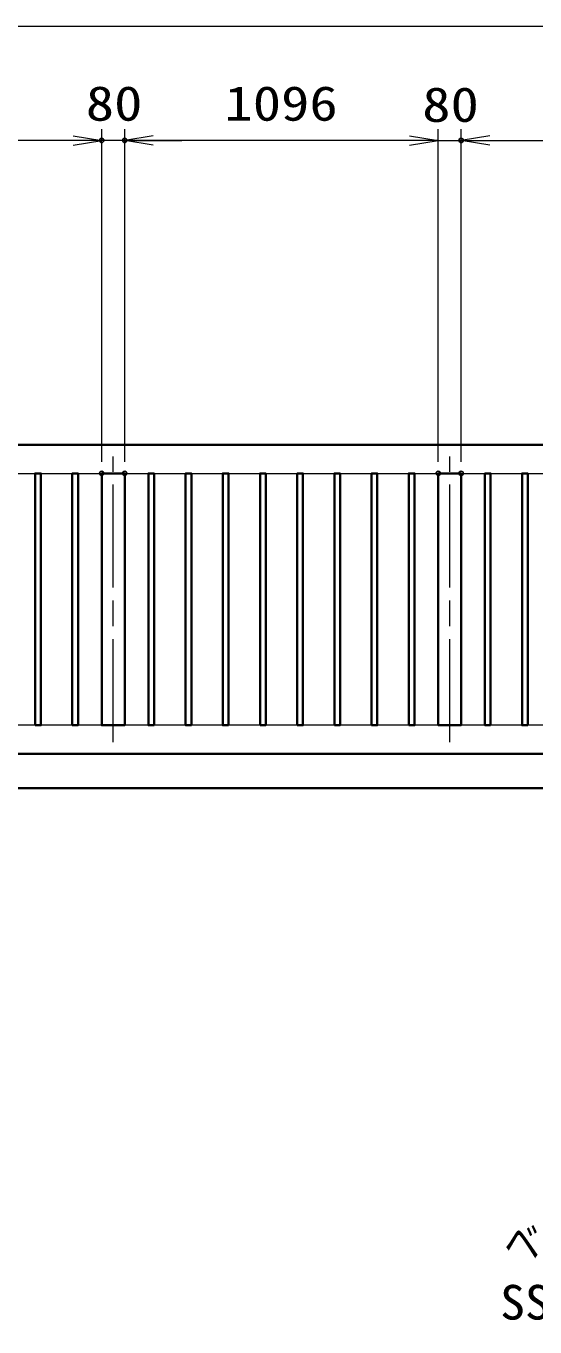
# Model space of a CAD drawing. Units: millimetres at full size. Extents: x -11880 to 11880, y -8400 to 8400.
# Drawn here: x 1955 to 3734, y -2329 to 2218 of the extents above; entities that cross this region are included whole.
import ezdxf
from ezdxf.enums import TextEntityAlignment as Align

# ---------------------------------------------------------------- set-up
doc = ezdxf.new("R2010")
doc.units = ezdxf.units.MM
doc.header["$LTSCALE"] = 30
doc.header["$PDMODE"] = 32
doc.header["$PDSIZE"] = 15
doc.linetypes.add('USER1', pattern=[18, 12, -1.5, 3, -1.5])
for name, color, linetype, lineweight in [('0-1_外形線', 7, 'Continuous', 35), ('0-2_軸線', 200, 'USER1', 15), ('0-4_寸法線', 4, 'Continuous', 18), ('0-5_0', 7, 'Continuous', 18)]:
    doc.layers.add(name, color=color, linetype=linetype, lineweight=lineweight)
doc.layers.add('0-6_Defpoints', color=7, linetype='Continuous')
doc.styles.add('ＭＳ ゴシック', font='')
doc.styles.get('ＭＳ ゴシック').set_extended_font_data('MS Gothic')

# ---------------------------------------------------------------- blocks, each defined once
blk = doc.blocks.new('_Open')
at = {"layer": '0-5_0', "color": 4}
blk.add_line((-30, 5), (0, 0), dxfattribs=at)
blk.add_lwpolyline([(-30, -5), (0, 0), (-30, 0)], dxfattribs=at)
blk = doc.blocks.new('S251')
at = {"layer": '0-4_寸法線'}
for points in [[(-510834.8, 87745090.6), (-467178.8, 87745090.6), (-447698.3, 87793436), (-446577.1, 87796218.6)], [(-447234.5, 87793249.2), (-446577.1, 87796218.6), (-448162, 87793622.9)]]:
    blk.add_lwpolyline(points, dxfattribs=at)
at = {"layer": '0-4_寸法線', "color": 254, "style": 'ＭＳ ゴシック'}
for s, width, p in [('ベースアンカー', 0.75, (-510834.8, 87752791.1)), ('SS400 L5×40×40', 1.05, (-511266.8, 87746491.1))]:
    blk.add_text(s, height=3637, dxfattribs=dict(at, width=width)).set_placement(p, align=Align.BOTTOM_LEFT)

msp = doc.modelspace()

# ---------------------------------------------------------------- linework, layer by layer
at = {"layer": '0-1_外形線'}
msp.add_line((-6921.83, -446.03), (6603.17, -446.03), dxfattribs=at)
for points in [[(5848.17, 753.97), (-151.83, 753.97), (-151.83, 186.47)], [(5848.17, -326.03), (-151.83, -326.03), (-151.83, 121.47)]]:
    msp.add_lwpolyline(points, dxfattribs=at)
for points in [[(1987.17, -226.03), (2007.17, -226.03), (2007.17, 653.97), (1987.17, 653.97)], [(2117.17, -226.03), (2137.17, -226.03), (2137.17, 653.97), (2117.17, 653.97)], [(2300.17, 653.97), (2220.17, 653.97), (2220.17, -226.03), (2300.17, -226.03)], [(2403.17, -226.03), (2383.17, -226.03), (2383.17, 653.97), (2403.17, 653.97)], [(2533.17, -226.03), (2513.17, -226.03), (2513.17, 653.97), (2533.17, 653.97)], [(2663.17, -226.03), (2643.17, -226.03), (2643.17, 653.97), (2663.17, 653.97)], [(2773.17, -226.03), (2793.17, -226.03), (2793.17, 653.97), (2773.17, 653.97)], [(2903.17, -226.03), (2923.17, -226.03), (2923.17, 653.97), (2903.17, 653.97)], [(3033.17, -226.03), (3053.17, -226.03), (3053.17, 653.97), (3033.17, 653.97)], [(3163.17, -226.03), (3183.17, -226.03), (3183.17, 653.97), (3163.17, 653.97)], [(3293.17, -226.03), (3313.17, -226.03), (3313.17, 653.97), (3293.17, 653.97)], [(3476.17, 653.97), (3396.17, 653.97), (3396.17, -226.03), (3476.17, -226.03)], [(3579.17, -226.03), (3559.17, -226.03), (3559.17, 653.97), (3579.17, 653.97)], [(3709.17, -226.03), (3689.17, -226.03), (3689.17, 653.97), (3709.17, 653.97)]]:
    msp.add_lwpolyline(points, close=True, dxfattribs=at)
at = {"layer": '0-2_軸線'}
for p, q in [((2260.17, -285.03), (2260.17, 712.97)), ((3436.17, -285.03), (3436.17, 712.97))]:
    msp.add_line(p, q, dxfattribs=at)
at = {"layer": '0-4_寸法線'}
for p, q in [((-151.83, 2217.7), (5848.17, 2217.7)), ((2220.17, 693.97), (2220.17, 1857.7)), ((2220.17, 693.97), (2220.17, 1857.7)), ((2300.17, 693.97), (2300.17, 1857.7)), ((2300.17, 693.97), (2300.17, 1857.7)), ((3396.17, 693.97), (3396.17, 1857.7)), ((3396.17, 693.97), (3396.17, 1857.7)), ((3476.17, 693.97), (3476.17, 1857.7)), ((3476.17, 693.97), (3476.17, 1857.7)), ((2220.17, 1817.7), (1124.17, 1817.7)), ((2120.17, 1817.7), (2020.17, 1817.7)), ((2300.17, 1817.7), (2220.17, 1817.7)), ((3396.17, 1817.7), (2300.17, 1817.7)), ((2400.17, 1817.7), (2500.17, 1817.7)), ((3296.17, 1817.7), (3196.17, 1817.7)), ((3396.17, 1817.7), (3476.17, 1817.7)), ((3476.17, 1817.7), (4572.17, 1817.7)), ((3576.17, 1817.7), (3676.17, 1817.7))]:
    msp.add_line(p, q, dxfattribs=at)
at = {"layer": '0-5_0'}
msp.add_line((-51.83, 653.97), (5748.17, 653.97), dxfattribs=at)
msp.add_lwpolyline([(5748.17, 653.97), (5748.17, -226.03), (-51.83, -226.03), (-51.83, -5.53)], dxfattribs=at)
at = {"layer": '0-6_Defpoints'}
for p in [(2220.17, 1817.7), (2300.17, 1817.7), (3476.17, 1817.7), (2220.17, 653.97), (2300.17, 653.97), (3396.17, 653.97), (3476.17, 653.97)]:
    msp.add_point(p, dxfattribs=at)

# ---------------------------------------------------------------- block references
at = {"layer": '0-4_寸法線'}
for name, p, xscale, yscale in [('_Open', (2220.17, 1817.7), 3.333333, 3.333333), ('_Open', (2220.17, 1817.7), 3.333333, 3.333333), ('_Open', (3396.17, 1817.7), 3.333333, 3.333333), ('_Open', (3396.17, 1817.7), 3.333333, 3.333333), ('S251', (20654.75, -2927222.78), 0.03333333, 0.03333333)]:
    msp.add_blockref(name, p, dxfattribs=dict(at, xscale=xscale, yscale=yscale))
at = {"layer": '0-4_寸法線', "xscale": 3.333333, "yscale": 3.333333, "rotation": 180}
for p in [(2300.17, 1817.7), (2300.17, 1817.7), (3476.17, 1817.7), (3476.17, 1817.7)]:
    msp.add_blockref('_Open', p, dxfattribs=at)

# ---------------------------------------------------------------- texts
at = {"layer": '0-4_寸法線', "color": 254, "style": 'ＭＳ ゴシック', "width": 1.2}
for s, p in [('80', (2164.17, 1850.38)), ('1096', (2648.97, 1850.38)), ('80', (3340.17, 1846.38))]:
    msp.add_text(s, height=121.2, dxfattribs=at).set_placement(p, align=Align.BOTTOM_LEFT)

doc.saveas('drawing.dxf')
